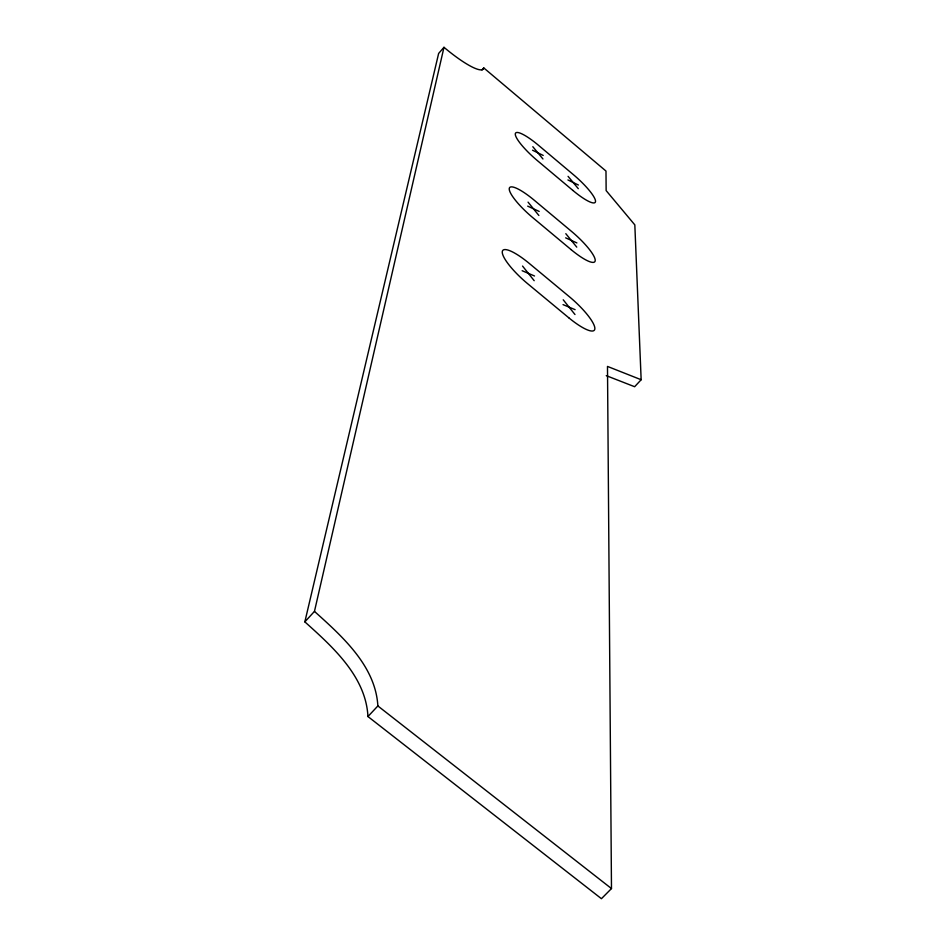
<?xml version="1.0" encoding="UTF-8"?>
<svg xmlns="http://www.w3.org/2000/svg" width="946" height="946" viewBox="0 0 946 946"><rect width="100%" height="100%" fill="white"/><g stroke="black" fill="none" stroke-linecap="round" stroke-linejoin="round"><path stroke-width="1.42" d="M641.152 379.736L607.486 366.421L611.483 888.566L601.431 898.7L367.947 716.536C365.913 676.496 332.708 646.898 304.849 621.865L314.462 611.388L443.981 47.3A49.227 9.697 41.4 0 0 483.761 67.911L605.984 171.049L606.138 190.595L634.825 224.888L641.152 379.736L634.636 386.725L606.28 375.657M304.849 621.865L438.637 53.437L443.981 47.3M482.011 69.909L483.761 67.911M367.947 716.536L377.868 705.953C375.538 665.937 342.31 636.469 314.462 611.388M563.036 304.612L575.109 309.661M522.145 270.71L534.525 275.996M565.661 237.848L576.871 242.921M527.702 206.145L539.173 211.419M567.931 179.965L578.384 185.014M532.527 150.213L543.205 155.44M377.868 705.953L611.483 888.566M568.073 176.346L578.29 188.668M532.823 146.713L542.945 158.963M565.814 233.686L576.753 247.119M528.057 202.137L538.877 215.475M563.225 299.799L574.979 314.521M522.547 266.062L534.183 280.69M568.747 317.75L527.549 283.611A34.34 8.183 42.2 0 1 502.267 251.849A34.34 8.183 42.2 0 1 529.145 263.331L569.433 296.784A34.21 8.136 42.4 0 1 594.857 328.64A34.21 8.136 42.4 0 1 568.747 317.75M570.982 249.531L532.752 217.627A31.892 7.06 42 0 1 509.244 188.668A31.892 7.06 42 0 1 534.135 200.138L571.573 231.439A31.774 7.012 42.2 0 1 595.211 260.481A31.774 7.012 42.2 0 1 570.982 249.531M572.909 190.453L537.269 160.524A29.787 6.149 41.9 0 1 515.298 133.93A29.787 6.149 41.9 0 1 538.475 145.282L573.43 174.691A29.681 6.114 42.1 0 1 595.519 201.356A29.681 6.114 42.1 0 1 572.909 190.453"/></g></svg>
